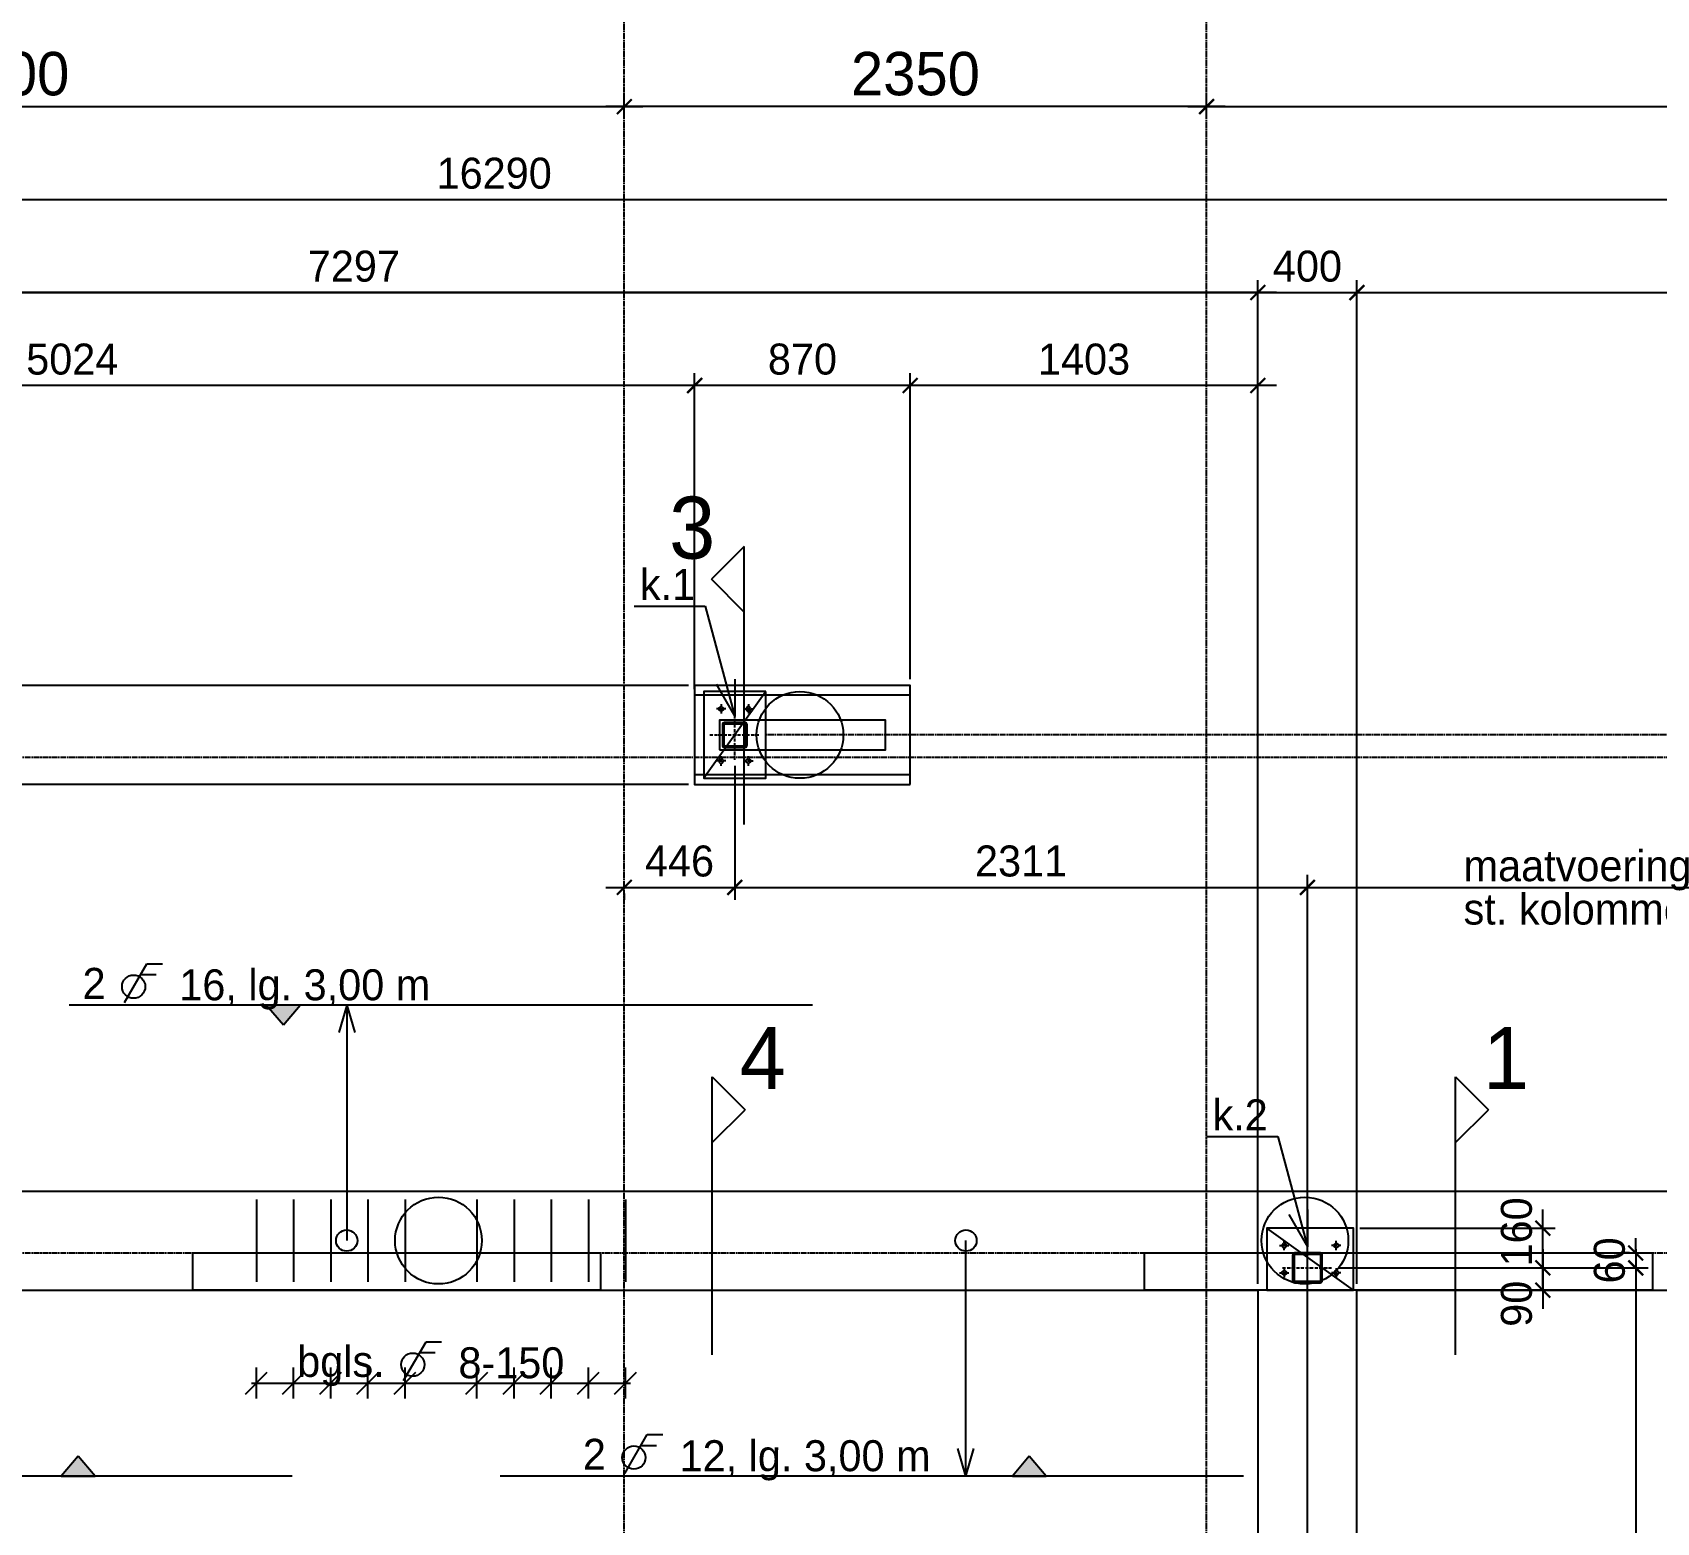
# Model space of a CAD drawing. Header units: millimetres. Extents: x -109306 to 269542, y -22401 to 197206.
# Drawn here: x -49774 to -43220, y 40619 to 46630 of the extents above; entities that cross this region are included whole.
import ezdxf
from ezdxf.enums import TextEntityAlignment as Align

# ---------------------------------------------------------------- set-up
doc = ezdxf.new("R2010")
doc.units = ezdxf.units.MM
for name, pattern in [('CENTER', [36, 24, -3, 6, -3]), ('DASH', [15, 12, -3]), ('DASHDOT', [18.5, 12, -3, 0.5, -3])]:
    doc.linetypes.add(name, pattern=pattern)
for name, color, linetype in [('10', 9, 'DASH'), ('13', 7, 'Continuous'), ('50', 4, 'Continuous'), ('BETON - 13', 7, 'Continuous'), ('BETON - 25', 2, 'Continuous'), ('DIMENSION', 1, 'Continuous'), ('dun', 252, 'Continuous'), ('STAAL-25', 2, 'Continuous'), ('STAAL-hartlijnen', 8, 'DASHDOT'), ('STAAL-kolommen', 2, 'Continuous'), ('STRAMIEN', 11, 'CENTER'), ('T25', 2, 'Continuous'), ('T50', 4, 'Continuous'), ('WAPENING - 25', 2, 'Continuous'), ('WAPENING - 50', 4, 'Continuous'), ('WAPENING - tekst', 2, 'Continuous'), ('WAPENING-aanwijs', 1, 'Continuous'), ('WAPENING-tekst', 2, 'Continuous')]:
    doc.layers.add(name, color=color, linetype=linetype)
doc.layers.add('HULPLIJNEN', color=220, linetype='Continuous', plot=False)
doc.styles.get("Standard").update_dxf_attribs({"font": ''})
doc.styles.get('Standard').set_extended_font_data('Century Gothic')
doc.dimstyles.new('1-50', dxfattribs={"dimscale": 50, "dimtxt": 2.5, "dimasz": 1.2, "dimexe": 1, "dimexo": 0, "dimgap": 0.8, "dimtad": 1, "dimdec": 0, "dimzin": 12, "dimdsep": 46, "dimtxsty": 'Standard', "dimblk1": 'ARCHTICK', "dimblk2": 'ARCHTICK', "dimsah": 1, "dimcen": 0.09, "dimdle": 1.5, "dimclrd": 256, "dimclre": 254, "dimclrt": 2, "dimadec": 0, "dimazin": 0, "dimtfac": 1, "dimtdec": 0, "dimtix": 1, "dimtofl": 0, "dimtmove": 2, "dimatfit": 3, "dimldrblk": 'ARCHTICK', "dimfxl": 1, "dimtolj": 1, "dimtzin": 0, "dimarcsym": 0})
doc.dimstyles.new('1-50 stramien', dxfattribs={"dimscale": 50, "dimtxt": 3.5, "dimasz": 1.2, "dimexe": 1, "dimexo": 0, "dimgap": 0.8, "dimtad": 1, "dimdec": 0, "dimzin": 12, "dimdsep": 46, "dimtxsty": 'Standard', "dimblk1": 'ARCHTICK', "dimblk2": 'ARCHTICK', "dimsah": 1, "dimcen": 0.09, "dimdle": 1.5, "dimclrd": 256, "dimclre": 254, "dimclrt": 3, "dimadec": 0, "dimazin": 0, "dimtfac": 1, "dimtdec": 0, "dimtix": 1, "dimtofl": 0, "dimtmove": 2, "dimatfit": 3, "dimldrblk": 'ARCHTICK', "dimfxl": 1, "dimtolj": 1, "dimtzin": 0, "dimarcsym": 0})

# ---------------------------------------------------------------- blocks, each defined once
blk = doc.blocks.new('_ARCHTICK')
at = {"color": 0, "linetype": 'ByBlock', "const_width": 0.15}
blk.add_lwpolyline([(-0.5, -0.5), (0.5, 0.5)], dxfattribs=at)
blk = doc.blocks.new('*D30')
at = {"layer": 'Defpoints', "color": 0, "transparency": 16777216}
for p in [(8420, 13995), (3420, 13945), (8420, 13945)]:
    blk.add_point(p, dxfattribs=at)
at = {"layer": 'DIMENSION', "color": 254, "lineweight": -2, "transparency": 16777216}
for p, q in [((3420, 13945), (3420, 14045)), ((8420, 13945), (8420, 14045))]:
    blk.add_line(p, q, dxfattribs=at)
at = {"layer": 'DIMENSION', "lineweight": -2, "transparency": 16777216}
blk.add_line((3345, 13995), (8495, 13995), dxfattribs=at)
at = {"layer": 'DIMENSION', "lineweight": -2, "transparency": 16777216, "xscale": 59.99999999999995, "yscale": 59.99999999999995, "zscale": 59.99999999999995, "rotation": 180}
blk.add_blockref('_ARCHTICK', (3420, 13995), dxfattribs=at)
at = {"layer": 'DIMENSION', "lineweight": -2, "transparency": 16777216, "xscale": 59.99999999999995, "yscale": 59.99999999999995, "zscale": 59.99999999999995}
blk.add_blockref('_ARCHTICK', (8420, 13995), dxfattribs=at)
at = {"layer": 'DIMENSION', "color": 3, "transparency": 16777216, "insert": (5920, 14126.9), "char_height": 175, "attachment_point": 5}
blk.add_mtext('\\A1;5000', dxfattribs=at)
blk = doc.blocks.new('*D31')
at = {"layer": 'Defpoints', "color": 0, "transparency": 16777216}
for p in [(8420, 13995), (8420, 13945), (10770, 13945)]:
    blk.add_point(p, dxfattribs=at)
at = {"layer": 'DIMENSION', "color": 254, "lineweight": -2, "transparency": 16777216}
for p, q in [((8420, 13945), (8420, 14045)), ((10770, 13945), (10770, 14045))]:
    blk.add_line(p, q, dxfattribs=at)
at = {"layer": 'DIMENSION', "lineweight": -2, "transparency": 16777216}
blk.add_line((10845, 13995), (8345, 13995), dxfattribs=at)
at = {"layer": 'DIMENSION', "lineweight": -2, "transparency": 16777216, "xscale": 59.99999999999995, "yscale": 59.99999999999995, "zscale": 59.99999999999995, "rotation": 180}
blk.add_blockref('_ARCHTICK', (8420, 13995), dxfattribs=at)
at = {"layer": 'DIMENSION', "lineweight": -2, "transparency": 16777216, "xscale": 59.99999999999995, "yscale": 59.99999999999995, "zscale": 59.99999999999995}
blk.add_blockref('_ARCHTICK', (10770, 13995), dxfattribs=at)
at = {"layer": 'DIMENSION', "color": 3, "transparency": 16777216, "insert": (9595, 14126.9), "char_height": 175, "attachment_point": 5}
blk.add_mtext('\\A1;2350', dxfattribs=at)
blk = doc.blocks.new('*D28')
at = {"layer": 'Defpoints', "color": 0, "transparency": 16777216}
for p in [(15790, 13995), (10770, 13945), (15790, 13945)]:
    blk.add_point(p, dxfattribs=at)
at = {"layer": 'DIMENSION', "color": 254, "lineweight": -2, "transparency": 16777216}
for p, q in [((10770, 13945), (10770, 14045)), ((15790, 13945), (15790, 14045))]:
    blk.add_line(p, q, dxfattribs=at)
at = {"layer": 'DIMENSION', "lineweight": -2, "transparency": 16777216}
blk.add_line((10695, 13995), (15865, 13995), dxfattribs=at)
at = {"layer": 'DIMENSION', "lineweight": -2, "transparency": 16777216, "xscale": 59.99999999999995, "yscale": 59.99999999999995, "zscale": 59.99999999999995, "rotation": 180}
blk.add_blockref('_ARCHTICK', (10770, 13995), dxfattribs=at)
at = {"layer": 'DIMENSION', "lineweight": -2, "transparency": 16777216, "xscale": 59.99999999999995, "yscale": 59.99999999999995, "zscale": 59.99999999999995}
blk.add_blockref('_ARCHTICK', (15790, 13995), dxfattribs=at)
at = {"layer": 'DIMENSION', "color": 3, "transparency": 16777216, "insert": (13280, 14126.9), "char_height": 175, "attachment_point": 5}
blk.add_mtext('\\A1;5020', dxfattribs=at)
blk = doc.blocks.new('*D67')
at = {"layer": 'Defpoints', "color": 0, "transparency": 16777216}
for p in [(-58055.9, 43996.3), (-47101.9, 43996.3), (-56055.9, 32091.3)]:
    blk.add_point(p, dxfattribs=at)
at = {"layer": 'DIMENSION', "lineweight": -2, "transparency": 16777216}
blk.add_line((-58055.9, 32016.3), (-58055.9, 44071.3), dxfattribs=at)
at = {"layer": 'DIMENSION', "color": 254, "lineweight": -2, "transparency": 16777216}
for p, q in [((-47126.9, 43996.3), (-58105.9, 43996.3)), ((-56080.9, 32091.3), (-58105.9, 32091.3))]:
    blk.add_line(p, q, dxfattribs=at)
at = {"layer": 'DIMENSION', "lineweight": -2, "transparency": 16777216, "xscale": 59.99999999999995, "yscale": 59.99999999999995, "zscale": 59.99999999999995}
for p, rotation in [((-58055.9, 43996.3), 90), ((-58055.9, 32091.3), 270)]:
    blk.add_blockref('_ARCHTICK', p, dxfattribs=dict(at, rotation=rotation))
at = {"layer": 'DIMENSION', "color": 2, "transparency": 16777216, "insert": (-58161.6, 38043.8), "char_height": 125, "attachment_point": 5, "rotation": 90}
blk.add_mtext('\\A1;11905', dxfattribs=at)
blk = doc.blocks.new('*D71')
at = {"layer": 'Defpoints', "color": 0, "transparency": 16777216}
for p in [(-57680.9, 43996.3), (-47101.9, 43996.3), (-56055.9, 41956.3)]:
    blk.add_point(p, dxfattribs=at)
at = {"layer": 'DIMENSION', "lineweight": -2, "transparency": 16777216}
blk.add_line((-57680.9, 41881.3), (-57680.9, 44071.3), dxfattribs=at)
at = {"layer": 'DIMENSION', "color": 254, "lineweight": -2, "transparency": 16777216}
for p, q in [((-47126.9, 43996.3), (-57730.9, 43996.3)), ((-56080.9, 41956.3), (-57730.9, 41956.3))]:
    blk.add_line(p, q, dxfattribs=at)
at = {"layer": 'DIMENSION', "lineweight": -2, "transparency": 16777216, "xscale": 59.99999999999995, "yscale": 59.99999999999995, "zscale": 59.99999999999995}
for p, rotation in [((-57680.9, 43996.3), 90), ((-57680.9, 41956.3), 270)]:
    blk.add_blockref('_ARCHTICK', p, dxfattribs=dict(at, rotation=rotation))
at = {"layer": 'DIMENSION', "color": 2, "transparency": 16777216, "insert": (-57786.6, 42976.3), "char_height": 125, "attachment_point": 5, "rotation": 90}
blk.add_mtext('\\A1;2040', dxfattribs=at)
blk = doc.blocks.new('*D79')
at = {"layer": 'Defpoints', "color": 0, "transparency": 16777216}
for p in [(-57305.9, 43596.3), (-47101.9, 43596.3), (-56055.9, 41956.3)]:
    blk.add_point(p, dxfattribs=at)
at = {"layer": 'DIMENSION', "lineweight": -2, "transparency": 16777216}
blk.add_line((-57305.9, 41881.3), (-57305.9, 43671.3), dxfattribs=at)
at = {"layer": 'DIMENSION', "color": 254, "lineweight": -2, "transparency": 16777216}
for p, q in [((-47126.9, 43596.3), (-57355.9, 43596.3)), ((-56080.9, 41956.3), (-57355.9, 41956.3))]:
    blk.add_line(p, q, dxfattribs=at)
at = {"layer": 'DIMENSION', "lineweight": -2, "transparency": 16777216, "xscale": 59.99999999999995, "yscale": 59.99999999999995, "zscale": 59.99999999999995}
for p, rotation in [((-57305.9, 43596.3), 90), ((-57305.9, 41956.3), 270)]:
    blk.add_blockref('_ARCHTICK', p, dxfattribs=dict(at, rotation=rotation))
at = {"layer": 'DIMENSION', "color": 2, "transparency": 16777216, "insert": (-57411.6, 42776.3), "char_height": 125, "attachment_point": 5, "rotation": 90}
blk.add_mtext('\\A1;1640', dxfattribs=at)
blk = doc.blocks.new('*D80')
at = {"layer": 'Defpoints', "color": 0, "transparency": 16777216}
for p in [(-57305.9, 43996.3), (-47101.9, 43996.3), (-47101.9, 43596.3)]:
    blk.add_point(p, dxfattribs=at)
at = {"layer": 'DIMENSION', "lineweight": -2, "transparency": 16777216}
blk.add_line((-57305.9, 43521.3), (-57305.9, 44071.3), dxfattribs=at)
at = {"layer": 'DIMENSION', "color": 254, "lineweight": -2, "transparency": 16777216}
for p, q in [((-47126.9, 43996.3), (-57355.9, 43996.3)), ((-47126.9, 43596.3), (-57355.9, 43596.3))]:
    blk.add_line(p, q, dxfattribs=at)
at = {"layer": 'DIMENSION', "lineweight": -2, "transparency": 16777216, "xscale": 59.99999999999995, "yscale": 59.99999999999995, "zscale": 59.99999999999995}
for p, rotation in [((-57305.9, 43996.3), 90), ((-57305.9, 43596.3), 270)]:
    blk.add_blockref('_ARCHTICK', p, dxfattribs=dict(at, rotation=rotation))
at = {"layer": 'DIMENSION', "color": 2, "transparency": 16777216, "insert": (-57411.6, 43796.3), "char_height": 125, "attachment_point": 5, "rotation": 90}
blk.add_mtext('\\A1;400', dxfattribs=at)
blk = doc.blocks.new('*D81')
at = {"layer": 'Defpoints', "color": 0, "transparency": 16777216}
for p in [(-39765.9, 45956.3), (-39765.9, 43956.3), (-56055.9, 41956.3)]:
    blk.add_point(p, dxfattribs=at)
at = {"layer": 'DIMENSION', "lineweight": -2, "transparency": 16777216}
blk.add_line((-56130.9, 45956.3), (-39690.9, 45956.3), dxfattribs=at)
at = {"layer": 'DIMENSION', "color": 254, "lineweight": -2, "transparency": 16777216}
for p, q in [((-56055.9, 41981.3), (-56055.9, 46006.3)), ((-39765.9, 43981.3), (-39765.9, 46006.3))]:
    blk.add_line(p, q, dxfattribs=at)
at = {"layer": 'DIMENSION', "lineweight": -2, "transparency": 16777216, "xscale": 59.99999999999995, "yscale": 59.99999999999995, "zscale": 59.99999999999995, "rotation": 180}
blk.add_blockref('_ARCHTICK', (-56055.9, 45956.3), dxfattribs=at)
at = {"layer": 'DIMENSION', "lineweight": -2, "transparency": 16777216, "xscale": 59.99999999999995, "yscale": 59.99999999999995, "zscale": 59.99999999999995}
blk.add_blockref('_ARCHTICK', (-39765.9, 45956.3), dxfattribs=at)
at = {"layer": 'DIMENSION', "color": 2, "transparency": 16777216, "insert": (-47910.9, 46061.9), "char_height": 125, "attachment_point": 5}
blk.add_mtext('\\A1;16290', dxfattribs=at)
blk = doc.blocks.new('*D87')
at = {"layer": 'Defpoints', "color": 0, "transparency": 16777216}
for p in [(-44828.9, 45581.3), (-44828.9, 41556.3), (-52125.9, 40756.3)]:
    blk.add_point(p, dxfattribs=at)
at = {"layer": 'DIMENSION', "color": 254, "lineweight": -2, "transparency": 16777216}
for p, q in [((-52125.9, 40781.3), (-52125.9, 45631.3)), ((-44828.9, 41581.3), (-44828.9, 45631.3))]:
    blk.add_line(p, q, dxfattribs=at)
at = {"layer": 'DIMENSION', "lineweight": -2, "transparency": 16777216}
blk.add_line((-52200.9, 45581.3), (-44753.9, 45581.3), dxfattribs=at)
at = {"layer": 'DIMENSION', "lineweight": -2, "transparency": 16777216, "xscale": 59.99999999999995, "yscale": 59.99999999999995, "zscale": 59.99999999999995, "rotation": 180}
blk.add_blockref('_ARCHTICK', (-52125.9, 45581.3), dxfattribs=at)
at = {"layer": 'DIMENSION', "lineweight": -2, "transparency": 16777216, "xscale": 59.99999999999995, "yscale": 59.99999999999995, "zscale": 59.99999999999995}
blk.add_blockref('_ARCHTICK', (-44828.9, 45581.3), dxfattribs=at)
at = {"layer": 'DIMENSION', "color": 2, "transparency": 16777216, "insert": (-48477.4, 45686.9), "char_height": 125, "attachment_point": 5}
blk.add_mtext('\\A1;7297', dxfattribs=at)
blk = doc.blocks.new('*D89')
at = {"layer": 'Defpoints', "color": 0, "transparency": 16777216}
for p in [(-46231.9, 45206.3), (-46231.9, 43996.3), (-44828.9, 41556.3)]:
    blk.add_point(p, dxfattribs=at)
at = {"layer": 'DIMENSION', "color": 254, "lineweight": -2, "transparency": 16777216}
for p, q in [((-46231.9, 44021.3), (-46231.9, 45256.3)), ((-44828.9, 41581.3), (-44828.9, 45256.3))]:
    blk.add_line(p, q, dxfattribs=at)
at = {"layer": 'DIMENSION', "lineweight": -2, "transparency": 16777216}
blk.add_line((-44753.9, 45206.3), (-46306.9, 45206.3), dxfattribs=at)
at = {"layer": 'DIMENSION', "lineweight": -2, "transparency": 16777216, "xscale": 59.99999999999995, "yscale": 59.99999999999995, "zscale": 59.99999999999995, "rotation": 180}
blk.add_blockref('_ARCHTICK', (-46231.9, 45206.3), dxfattribs=at)
at = {"layer": 'DIMENSION', "lineweight": -2, "transparency": 16777216, "xscale": 59.99999999999995, "yscale": 59.99999999999995, "zscale": 59.99999999999995}
blk.add_blockref('_ARCHTICK', (-44828.9, 45206.3), dxfattribs=at)
at = {"layer": 'DIMENSION', "color": 2, "transparency": 16777216, "insert": (-45530.4, 45311.9), "char_height": 125, "attachment_point": 5}
blk.add_mtext('\\A1;1403', dxfattribs=at)
blk = doc.blocks.new('*D90')
at = {"layer": 'Defpoints', "color": 0, "transparency": 16777216}
for p in [(-47101.9, 45206.3), (-46231.9, 43996.3), (-47101.9, 43956.3)]:
    blk.add_point(p, dxfattribs=at)
at = {"layer": 'DIMENSION', "color": 254, "lineweight": -2, "transparency": 16777216}
for p, q in [((-47101.9, 43981.3), (-47101.9, 45256.3)), ((-46231.9, 44021.3), (-46231.9, 45256.3))]:
    blk.add_line(p, q, dxfattribs=at)
at = {"layer": 'DIMENSION', "lineweight": -2, "transparency": 16777216}
blk.add_line((-46156.9, 45206.3), (-47176.9, 45206.3), dxfattribs=at)
at = {"layer": 'DIMENSION', "lineweight": -2, "transparency": 16777216, "xscale": 59.99999999999995, "yscale": 59.99999999999995, "zscale": 59.99999999999995, "rotation": 180}
blk.add_blockref('_ARCHTICK', (-47101.9, 45206.3), dxfattribs=at)
at = {"layer": 'DIMENSION', "lineweight": -2, "transparency": 16777216, "xscale": 59.99999999999995, "yscale": 59.99999999999995, "zscale": 59.99999999999995}
blk.add_blockref('_ARCHTICK', (-46231.9, 45206.3), dxfattribs=at)
at = {"layer": 'DIMENSION', "color": 2, "transparency": 16777216, "insert": (-46666.9, 45311.9), "char_height": 125, "attachment_point": 5}
blk.add_mtext('\\A1;870', dxfattribs=at)
blk = doc.blocks.new('*D91')
at = {"layer": 'Defpoints', "color": 0, "transparency": 16777216}
for p in [(-52125.9, 45206.3), (-47101.9, 43956.3), (-52125.9, 40756.3)]:
    blk.add_point(p, dxfattribs=at)
at = {"layer": 'DIMENSION', "color": 254, "lineweight": -2, "transparency": 16777216}
for p, q in [((-52125.9, 40781.3), (-52125.9, 45256.3)), ((-47101.9, 43981.3), (-47101.9, 45256.3))]:
    blk.add_line(p, q, dxfattribs=at)
at = {"layer": 'DIMENSION', "lineweight": -2, "transparency": 16777216}
blk.add_line((-47026.9, 45206.3), (-52200.9, 45206.3), dxfattribs=at)
at = {"layer": 'DIMENSION', "lineweight": -2, "transparency": 16777216, "xscale": 59.99999999999995, "yscale": 59.99999999999995, "zscale": 59.99999999999995, "rotation": 180}
blk.add_blockref('_ARCHTICK', (-52125.9, 45206.3), dxfattribs=at)
at = {"layer": 'DIMENSION', "lineweight": -2, "transparency": 16777216, "xscale": 59.99999999999995, "yscale": 59.99999999999995, "zscale": 59.99999999999995}
blk.add_blockref('_ARCHTICK', (-47101.9, 45206.3), dxfattribs=at)
at = {"layer": 'DIMENSION', "color": 2, "transparency": 16777216, "insert": (-49613.9, 45311.9), "char_height": 125, "attachment_point": 5}
blk.add_mtext('\\A1;5024', dxfattribs=at)
blk = doc.blocks.new('*D106')
at = {"layer": 'Defpoints', "color": 0, "transparency": 16777216}
for p in [(-39765.9, 41956.3), (-49271.1, 32091.3), (-32153.9, 32091.3)]:
    blk.add_point(p, dxfattribs=at)
at = {"layer": 'DIMENSION', "lineweight": -2, "transparency": 16777216}
blk.add_line((-32153.9, 42031.3), (-32153.9, 32016.3), dxfattribs=at)
at = {"layer": 'DIMENSION', "color": 254, "lineweight": -2, "transparency": 16777216}
for p, q in [((-39740.9, 41956.3), (-32103.9, 41956.3)), ((-49246.1, 32091.3), (-32103.9, 32091.3))]:
    blk.add_line(p, q, dxfattribs=at)
at = {"layer": 'DIMENSION', "lineweight": -2, "transparency": 16777216, "xscale": 59.99999999999995, "yscale": 59.99999999999995, "zscale": 59.99999999999995}
for p, rotation in [((-32153.9, 41956.3), 90), ((-32153.9, 32091.3), 270)]:
    blk.add_blockref('_ARCHTICK', p, dxfattribs=dict(at, rotation=rotation))
at = {"layer": 'DIMENSION', "color": 2, "transparency": 16777216, "insert": (-32259.6, 37023.8), "char_height": 125, "attachment_point": 5, "rotation": 90}
blk.add_mtext('\\A1;9865', dxfattribs=at)
blk = doc.blocks.new('*D117')
at = {"layer": 'Defpoints', "color": 0, "transparency": 16777216}
for p in [(-55655.9, 45581.3), (-44828.9, 41556.3), (-55655.9, 32491.3)]:
    blk.add_point(p, dxfattribs=at)
at = {"layer": 'DIMENSION', "color": 254, "lineweight": -2, "transparency": 16777216}
for p, q in [((-55655.9, 32516.3), (-55655.9, 45631.3)), ((-44828.9, 41581.3), (-44828.9, 45631.3))]:
    blk.add_line(p, q, dxfattribs=at)
at = {"layer": 'DIMENSION', "lineweight": -2, "transparency": 16777216}
blk.add_line((-44753.9, 45581.3), (-55730.9, 45581.3), dxfattribs=at)
at = {"layer": 'DIMENSION', "lineweight": -2, "transparency": 16777216, "xscale": 59.99999999999995, "yscale": 59.99999999999995, "zscale": 59.99999999999995, "rotation": 180}
blk.add_blockref('_ARCHTICK', (-55655.9, 45581.3), dxfattribs=at)
at = {"layer": 'DIMENSION', "lineweight": -2, "transparency": 16777216, "xscale": 59.99999999999995, "yscale": 59.99999999999995, "zscale": 59.99999999999995}
blk.add_blockref('_ARCHTICK', (-44828.9, 45581.3), dxfattribs=at)
at = {"layer": 'DIMENSION', "color": 2, "transparency": 16777216, "insert": (-50242.4, 45686.9), "char_height": 125, "attachment_point": 5}
blk.add_mtext('\\A1;10827', dxfattribs=at)
blk = doc.blocks.new('*D118')
at = {"layer": 'Defpoints', "color": 0, "transparency": 16777216}
for p in [(-40165.9, 45581.3), (-40165.9, 41956.3), (-44428.9, 41556.3)]:
    blk.add_point(p, dxfattribs=at)
at = {"layer": 'DIMENSION', "color": 254, "lineweight": -2, "transparency": 16777216}
for p, q in [((-44428.9, 41581.3), (-44428.9, 45631.3)), ((-40165.9, 41981.3), (-40165.9, 45631.3))]:
    blk.add_line(p, q, dxfattribs=at)
at = {"layer": 'DIMENSION', "lineweight": -2, "transparency": 16777216}
blk.add_line((-44503.9, 45581.3), (-40090.9, 45581.3), dxfattribs=at)
at = {"layer": 'DIMENSION', "lineweight": -2, "transparency": 16777216, "xscale": 59.99999999999995, "yscale": 59.99999999999995, "zscale": 59.99999999999995, "rotation": 180}
blk.add_blockref('_ARCHTICK', (-44428.9, 45581.3), dxfattribs=at)
at = {"layer": 'DIMENSION', "lineweight": -2, "transparency": 16777216, "xscale": 59.99999999999995, "yscale": 59.99999999999995, "zscale": 59.99999999999995}
blk.add_blockref('_ARCHTICK', (-40165.9, 45581.3), dxfattribs=at)
at = {"layer": 'DIMENSION', "color": 2, "transparency": 16777216, "insert": (-42297.4, 45686.9), "char_height": 125, "attachment_point": 5}
blk.add_mtext('\\A1;4263', dxfattribs=at)
blk = doc.blocks.new('A$C66246ED9')
at = {"layer": '10'}
for p, q in [((-5, -24), (-5, 14)), ((14, -5), (-24, -5))]:
    blk.add_line(p, q, dxfattribs=at)
blk.add_circle((-5, -5), 9, dxfattribs=at)
blk = doc.blocks.new('A$C64C2175A')
at = {"layer": 'BETON - 13'}
blk.add_line((-100, -175), (150, 175), dxfattribs=at)
blk.add_lwpolyline([(-100, -175), (150, -175), (150, 175), (-100, 175)], close=True, dxfattribs=at)
at = {"layer": 'DIMENSION'}
for p, rotation in [((-35, 110), 90), ((85, -110), 270)]:
    blk.add_blockref('A$C66246ED9', p, dxfattribs=dict(at, rotation=rotation))
at = {"layer": 'DIMENSION', "xscale": -1}
for p, rotation in [((85, 110), 270), ((-35, -110), 90)]:
    blk.add_blockref('A$C66246ED9', p, dxfattribs=dict(at, rotation=rotation))
blk = doc.blocks.new('*D126')
at = {"layer": 'Defpoints', "color": 0, "transparency": 16777216}
for p in [(-46940.2, 43696.3), (-47385.9, 43181.3), (-46940.2, 43181.3)]:
    blk.add_point(p, dxfattribs=at)
at = {"layer": 'DIMENSION', "color": 254, "lineweight": -2, "transparency": 16777216}
for p, q in [((-46940.2, 43671.3), (-46940.2, 43131.3)), ((-47385.9, 43156.3), (-47385.9, 43131.3))]:
    blk.add_line(p, q, dxfattribs=at)
at = {"layer": 'DIMENSION', "lineweight": -2, "transparency": 16777216}
blk.add_line((-47460.9, 43181.3), (-46865.2, 43181.3), dxfattribs=at)
at = {"layer": 'DIMENSION', "lineweight": -2, "transparency": 16777216, "xscale": 59.99999999999995, "yscale": 59.99999999999995, "zscale": 59.99999999999995, "rotation": 180}
blk.add_blockref('_ARCHTICK', (-47385.9, 43181.3), dxfattribs=at)
at = {"layer": 'DIMENSION', "lineweight": -2, "transparency": 16777216, "xscale": 59.99999999999995, "yscale": 59.99999999999995, "zscale": 59.99999999999995}
blk.add_blockref('_ARCHTICK', (-46940.2, 43181.3), dxfattribs=at)
at = {"layer": 'DIMENSION', "color": 2, "transparency": 16777216, "insert": (-47163.1, 43286.9), "char_height": 125, "attachment_point": 5}
blk.add_mtext('\\A1;446', dxfattribs=at)
blk = doc.blocks.new('*D127')
at = {"layer": 'Defpoints', "color": 0, "transparency": 16777216}
for p in [(-40075.9, 43181.3), (-40075.9, 41706.3), (-44628.9, 36781.3)]:
    blk.add_point(p, dxfattribs=at)
at = {"layer": 'DIMENSION', "color": 254, "lineweight": -2, "transparency": 16777216}
for p, q in [((-44628.9, 36806.3), (-44628.9, 43231.3)), ((-40075.9, 41731.3), (-40075.9, 43231.3))]:
    blk.add_line(p, q, dxfattribs=at)
at = {"layer": 'DIMENSION', "lineweight": -2, "transparency": 16777216}
blk.add_line((-44703.9, 43181.3), (-40000.9, 43181.3), dxfattribs=at)
at = {"layer": 'DIMENSION', "lineweight": -2, "transparency": 16777216, "xscale": 59.99999999999995, "yscale": 59.99999999999995, "zscale": 59.99999999999995, "rotation": 180}
blk.add_blockref('_ARCHTICK', (-44628.9, 43181.3), dxfattribs=at)
at = {"layer": 'DIMENSION', "lineweight": -2, "transparency": 16777216, "xscale": 59.99999999999995, "yscale": 59.99999999999995, "zscale": 59.99999999999995}
blk.add_blockref('_ARCHTICK', (-40075.9, 43181.3), dxfattribs=at)
at = {"layer": 'DIMENSION', "color": 2, "transparency": 16777216, "insert": (-42352.4, 43286.9), "char_height": 125, "attachment_point": 5}
blk.add_mtext('\\A1;4553', dxfattribs=at)
blk = doc.blocks.new('A$C6A527C9D')
at = {"layer": 'T25'}
for s, p in [('maatvoering', (25, 25)), ('st. kolommen', (25, -150))]:
    blk.add_text(s, height=125, dxfattribs=at).set_placement(p)
blk = doc.blocks.new('A$C489016AE')
at = {"layer": 'DIMENSION', "color": 7}
blk.add_blockref('A$C6A527C9D', (-1706.5, 0), dxfattribs=at)
blk = doc.blocks.new('A$C35A04FC3')
at = {"layer": 'WAPENING - 25'}
blk.add_hatch(color=256, dxfattribs=at).paths.add_polyline_path([(-68.2, 0), (68.2, 0), (0, -80.2)])
for p, q in [((0, -80.2), (-68.2, 0)), ((-68.2, 0), (68.2, 0)), ((68.2, 0), (0, -80.2))]:
    blk.add_line(p, q, dxfattribs=at)
blk = doc.blocks.new('waptekst')
for p, q in [((-0.59, -1.02), (0.86, 1.48)), ((0.86, 1.48), (1.86, 1.48)), ((0.45, 0.78), (1.45, 0.78))]:
    blk.add_line(p, q)
blk.add_circle((0, 0), 0.75)
blk.add_attdef('AANTAL', text='', height=2).set_placement((-1.81, -0.79), align=Align.RIGHT)
blk.add_attdef('DIAM', (2.95, -0.88), '', height=2)
blk = doc.blocks.new('A$C544201C6')
at = {"layer": 'WAPENING - 25'}
for points in [[(-745, 166), (-745, -166)], [(-595, 166), (-595, -166)], [(-445, 166), (-445, -166)], [(-295, 166), (-295, -166)], [(-145, 166), (-145, -166)], [(145, 166), (145, -166)], [(295, 166), (295, -166)], [(445, 166), (445, -166)], [(595, 166), (595, -166)], [(745, 166), (745, -166)]]:
    blk.add_lwpolyline(points, dxfattribs=at)
at = {"layer": 'WAPENING-aanwijs'}
for p, q in [((-745, -637.5), (-745, -512.5)), ((-595, -637.5), (-595, -512.5)), ((-445, -637.5), (-445, -512.5)), ((-295, -637.5), (-295, -512.5)), ((-145, -637.5), (-145, -512.5)), ((145, -637.5), (145, -512.5)), ((295, -637.5), (295, -512.5)), ((445, -637.5), (445, -512.5)), ((595, -637.5), (595, -512.5)), ((745, -637.5), (745, -512.5)), ((-789.2, -619.2), (-700.8, -530.8)), ((-765, -575), (765, -575)), ((-639.2, -619.2), (-550.8, -530.8)), ((-489.2, -619.2), (-400.8, -530.8)), ((-339.2, -619.2), (-250.8, -530.8)), ((-189.2, -619.2), (-100.8, -530.8)), ((100.8, -619.2), (189.2, -530.8)), ((250.8, -619.2), (339.2, -530.8)), ((400.8, -619.2), (489.2, -530.8)), ((550.8, -619.2), (639.2, -530.8)), ((700.8, -619.2), (789.2, -530.8))]:
    blk.add_line(p, q, dxfattribs=at)
at = {"layer": 'WAPENING-tekst', "xscale": 62.50000000000006, "yscale": 62.50000000000006, "zscale": 62.50000000000006, "rotation": 359.9995356824651}
blk.add_blockref('waptekst', (-113.9, -500.5), dxfattribs=at).add_auto_attribs({'AANTAL': 'bgls.', 'DIAM': '8-150'})
blk = doc.blocks.new('A$C38E20CDE')
at = {"layer": '50'}
for p, q in [((-560.7, 0), (560.7, 0)), ((295.5, 0), (428.1, -132.6)), ((560.7, 0), (428.1, -132.6))]:
    blk.add_line(p, q, dxfattribs=at)
blk = doc.blocks.new('*U33')
at = {"layer": 'dun'}
blk.add_circle((0, 0), 0.5, dxfattribs=at)
blk = doc.blocks.new('A$C29FD5534')
at = {"color": 3, "xscale": 350, "yscale": 350, "zscale": 350}
for p in [(9139, 11455), (7680, 9415), (11177, 9415)]:
    blk.add_blockref('*U33', p, dxfattribs=at)
blk = doc.blocks.new('*D318')
at = {"layer": 'Defpoints', "color": 0, "transparency": 16777216}
for p in [(-44428.9, 45581.3), (-44828.9, 41556.3), (-44428.9, 41556.3)]:
    blk.add_point(p, dxfattribs=at)
at = {"layer": 'DIMENSION', "color": 254, "lineweight": -2, "transparency": 16777216}
for p, q in [((-44828.9, 41581.3), (-44828.9, 45631.3)), ((-44428.9, 41581.3), (-44428.9, 45631.3))]:
    blk.add_line(p, q, dxfattribs=at)
at = {"layer": 'DIMENSION', "lineweight": -2, "transparency": 16777216}
blk.add_line((-44903.9, 45581.3), (-44353.9, 45581.3), dxfattribs=at)
at = {"layer": 'DIMENSION', "lineweight": -2, "transparency": 16777216, "xscale": 59.99999999999995, "yscale": 59.99999999999995, "zscale": 59.99999999999995, "rotation": 180}
blk.add_blockref('_ARCHTICK', (-44828.9, 45581.3), dxfattribs=at)
at = {"layer": 'DIMENSION', "lineweight": -2, "transparency": 16777216, "xscale": 59.99999999999995, "yscale": 59.99999999999995, "zscale": 59.99999999999995}
blk.add_blockref('_ARCHTICK', (-44428.9, 45581.3), dxfattribs=at)
at = {"layer": 'DIMENSION', "color": 2, "transparency": 16777216, "insert": (-44628.9, 45686.9), "char_height": 125, "attachment_point": 5}
blk.add_mtext('\\A1;400', dxfattribs=at)
blk = doc.blocks.new('*U48')
at = {"color": 0, "linetype": 'Continuous'}
for points in [[(50, 41, 0.414214), (41, 50), (-41, 50, 0.414214), (-50, 41), (-50, -41, 0.414214), (-41, -50), (41, -50, 0.414214), (50, -41)], [(44, 41, 0.414214), (41, 44), (-41, 44, 0.414214), (-44, 41), (-44, -41, 0.414214), (-41, -44), (41, -44, 0.414214), (44, -41)]]:
    blk.add_lwpolyline(points, format="xyb", close=True, dxfattribs=at)
blk = doc.blocks.new('A$C680E42B6')
at = {"layer": '13'}
for p in [(144.9, 38.8), (144.9, -38.8)]:
    blk.add_line(p, (0, 0), dxfattribs=at)
blk = doc.blocks.new('A$C465F4421')
at = {"layer": '13'}
for p, q in [((-405.9, 520), (-119.2, 520)), ((-119.2, 520), (0, 75))]:
    blk.add_line(p, q, dxfattribs=at)
at = {"layer": 'STAAL-hartlijnen'}
for points in [[(0, -100), (0, 100)], [(-100, 0), (100, 0)]]:
    blk.add_lwpolyline(points, dxfattribs=at)
at = {"layer": 'DIMENSION', "xscale": -1, "rotation": 284.9999999999968}
blk.add_blockref('A$C680E42B6', (0, 75), dxfattribs=at)
at = {"layer": 'STAAL-25'}
blk.add_blockref('*U48', (0, 0), dxfattribs=at)
at = {"layer": 'T25'}
blk.add_text('k.1', height=125, dxfattribs=at).set_placement((-383.1, 545))
blk = doc.blocks.new('*D437')
at = {"layer": 'Defpoints', "color": 0, "transparency": 16777216}
for p in [(-44528.9, 41646.3), (-44533.9, 36681.3), (-43303.9, 36681.3)]:
    blk.add_point(p, dxfattribs=at)
at = {"layer": 'DIMENSION', "lineweight": -2, "transparency": 16777216}
blk.add_line((-43303.9, 41721.3), (-43303.9, 36606.3), dxfattribs=at)
at = {"layer": 'DIMENSION', "color": 254, "lineweight": -2, "transparency": 16777216}
for p, q in [((-44503.9, 41646.3), (-43253.9, 41646.3)), ((-44508.9, 36681.3), (-43253.9, 36681.3))]:
    blk.add_line(p, q, dxfattribs=at)
at = {"layer": 'DIMENSION', "lineweight": -2, "transparency": 16777216, "xscale": 59.99999999999995, "yscale": 59.99999999999995, "zscale": 59.99999999999995}
for p, rotation in [((-43303.9, 41646.3), 90), ((-43303.9, 36681.3), 270)]:
    blk.add_blockref('_ARCHTICK', p, dxfattribs=dict(at, rotation=rotation))
at = {"layer": 'DIMENSION', "color": 2, "transparency": 16777216, "insert": (-43409.6, 39163.8), "char_height": 125, "attachment_point": 5, "rotation": 90}
blk.add_mtext('\\A1;4965', dxfattribs=at)
blk = doc.blocks.new('*U50')
at = {"color": 0, "linetype": 'Continuous'}
for points in [[(60, 51, 0.414214), (51, 60), (-51, 60, 0.414214), (-60, 51), (-60, -51, 0.414214), (-51, -60), (51, -60, 0.414214), (60, -51)], [(54, 51, 0.414214), (51, 54), (-51, 54, 0.414214), (-54, 51), (-54, -51, 0.414214), (-51, -54), (51, -54, 0.414214), (54, -51)]]:
    blk.add_lwpolyline(points, format="xyb", close=True, dxfattribs=at)
blk = doc.blocks.new('A$C3C391628')
at = {"layer": '13'}
for p, q in [((-405.9, 530), (-119.2, 530)), ((-119.2, 530), (0, 85))]:
    blk.add_line(p, q, dxfattribs=at)
at = {"layer": 'STAAL-hartlijnen'}
for points in [[(0, -100), (0, 100)], [(-100, 0), (100, 0)]]:
    blk.add_lwpolyline(points, dxfattribs=at)
at = {"layer": 'DIMENSION', "xscale": -1, "rotation": 284.9999999999968}
blk.add_blockref('A$C680E42B6', (0, 85), dxfattribs=at)
at = {"layer": 'STAAL-25'}
blk.add_blockref('*U50', (0, 0), dxfattribs=at)
at = {"layer": 'T25'}
blk.add_text('k.2', height=125, dxfattribs=at).set_placement((-383.1, 555))
blk = doc.blocks.new('*D439')
at = {"layer": 'Defpoints', "color": 0, "transparency": 16777216}
for p in [(-43303.9, 41706.3), (-43303.9, 41706.3), (-44528.9, 41646.3)]:
    blk.add_point(p, dxfattribs=at)
at = {"layer": 'DIMENSION', "lineweight": -2, "transparency": 16777216}
for p, q in [((-43303.9, 41706.3), (-43303.9, 41766.3)), ((-43303.9, 41646.3), (-43303.9, 41586.3))]:
    blk.add_line(p, q, dxfattribs=at)
at = {"layer": 'DIMENSION', "color": 254, "lineweight": -2, "transparency": 16777216}
for p, q in [((-43328.9, 41706.3), (-43353.9, 41706.3)), ((-44503.9, 41646.3), (-43253.9, 41646.3))]:
    blk.add_line(p, q, dxfattribs=at)
at = {"layer": 'DIMENSION', "lineweight": -2, "transparency": 16777216, "xscale": 59.99999999999995, "yscale": 59.99999999999995, "zscale": 59.99999999999995}
for p, rotation in [((-43303.9, 41706.3), 270), ((-43303.9, 41646.3), 90)]:
    blk.add_blockref('_ARCHTICK', p, dxfattribs=dict(at, rotation=rotation))
at = {"layer": 'DIMENSION', "color": 2, "transparency": 16777216, "insert": (-43409.6, 41676.3), "char_height": 125, "attachment_point": 5, "rotation": 90}
blk.add_mtext('\\A1;60', dxfattribs=at)
blk = doc.blocks.new('*D440')
at = {"layer": 'Defpoints', "color": 0, "transparency": 16777216}
for p in [(-46940.2, 43696.3), (-44628.9, 43181.3), (-44628.9, 36781.3)]:
    blk.add_point(p, dxfattribs=at)
at = {"layer": 'DIMENSION', "color": 254, "lineweight": -2, "transparency": 16777216}
for p, q in [((-46940.2, 43671.3), (-46940.2, 43131.3)), ((-44628.9, 36806.3), (-44628.9, 43231.3))]:
    blk.add_line(p, q, dxfattribs=at)
at = {"layer": 'DIMENSION', "lineweight": -2, "transparency": 16777216}
blk.add_line((-47015.2, 43181.3), (-44553.9, 43181.3), dxfattribs=at)
at = {"layer": 'DIMENSION', "lineweight": -2, "transparency": 16777216, "xscale": 59.99999999999995, "yscale": 59.99999999999995, "zscale": 59.99999999999995, "rotation": 180}
blk.add_blockref('_ARCHTICK', (-46940.2, 43181.3), dxfattribs=at)
at = {"layer": 'DIMENSION', "lineweight": -2, "transparency": 16777216, "xscale": 59.99999999999995, "yscale": 59.99999999999995, "zscale": 59.99999999999995}
blk.add_blockref('_ARCHTICK', (-44628.9, 43181.3), dxfattribs=at)
at = {"layer": 'DIMENSION', "color": 2, "transparency": 16777216, "insert": (-45784.5, 43286.9), "char_height": 125, "attachment_point": 5}
blk.add_mtext('\\A1;2311', dxfattribs=at)
blk = doc.blocks.new('*D443')
at = {"layer": 'Defpoints', "color": 0, "transparency": 16777216}
for p in [(-44528.9, 41646.3), (-44442.4, 41556.3), (-43678.9, 41556.3)]:
    blk.add_point(p, dxfattribs=at)
at = {"layer": 'DIMENSION', "lineweight": -2, "transparency": 16777216}
blk.add_line((-43678.9, 41721.3), (-43678.9, 41481.3), dxfattribs=at)
at = {"layer": 'DIMENSION', "color": 254, "lineweight": -2, "transparency": 16777216}
for p, q in [((-44503.9, 41646.3), (-43628.9, 41646.3)), ((-44417.4, 41556.3), (-43628.9, 41556.3))]:
    blk.add_line(p, q, dxfattribs=at)
at = {"layer": 'DIMENSION', "lineweight": -2, "transparency": 16777216, "xscale": 59.99999999999995, "yscale": 59.99999999999995, "zscale": 59.99999999999995}
for p, rotation in [((-43678.9, 41646.3), 90), ((-43678.9, 41556.3), 270)]:
    blk.add_blockref('_ARCHTICK', p, dxfattribs=dict(at, rotation=rotation))
at = {"layer": 'DIMENSION', "color": 2, "transparency": 16777216, "insert": (-43784.6, 41501.3), "char_height": 125, "attachment_point": 5, "rotation": 90}
blk.add_mtext('\\A1;90', dxfattribs=at)
blk = doc.blocks.new('*D444')
at = {"layer": 'Defpoints', "color": 0, "transparency": 16777216}
for p in [(-44442.4, 41806.3), (-43678.9, 41806.3), (-44528.9, 41646.3)]:
    blk.add_point(p, dxfattribs=at)
at = {"layer": 'DIMENSION', "lineweight": -2, "transparency": 16777216}
blk.add_line((-43678.9, 41571.3), (-43678.9, 41881.3), dxfattribs=at)
at = {"layer": 'DIMENSION', "color": 254, "lineweight": -2, "transparency": 16777216}
for p, q in [((-44417.4, 41806.3), (-43628.9, 41806.3)), ((-44503.9, 41646.3), (-43628.9, 41646.3))]:
    blk.add_line(p, q, dxfattribs=at)
at = {"layer": 'DIMENSION', "lineweight": -2, "transparency": 16777216, "xscale": 59.99999999999995, "yscale": 59.99999999999995, "zscale": 59.99999999999995}
for p, rotation in [((-43678.9, 41806.3), 90), ((-43678.9, 41646.3), 270)]:
    blk.add_blockref('_ARCHTICK', p, dxfattribs=dict(at, rotation=rotation))
at = {"layer": 'DIMENSION', "color": 2, "transparency": 16777216, "insert": (-43784.6, 41791.3), "char_height": 125, "attachment_point": 5, "rotation": 90}
blk.add_mtext('\\A1;160', dxfattribs=at)
blk = doc.blocks.new('A$C49C55786')
at = {"layer": 'WAPENING-aanwijs'}
for q in [(111, 32.3), (111, -32.3)]:
    blk.add_line((0, 0), q, dxfattribs=at)
blk = doc.blocks.new('A$C2E130DC9')
at = {"layer": 'STRAMIEN'}
for points in [[(8420, -1500), (8420, 14370)], [(10770, -1500), (10770, 14370)], [(-3000, 11370), (17290, 11370)], [(-3000, 9370), (17290, 9370)]]:
    blk.add_lwpolyline(points, dxfattribs=at)
at = {"layer": 'DIMENSION'}
for base, p1, p2, picture, middle in [((8420, 13995), (3420, 13945), (8420, 13945), '*D30', (5920, 14126.9)), ((15790, 13995), (10770, 13945), (15790, 13945), '*D28', (13280, 14126.9))]:
    dim = blk.add_linear_dim(base=base, p1=p1, p2=p2, dimstyle='1-50 stramien', dxfattribs=at)
    dim.commit()
    dim.dimension.update_dxf_attribs({"geometry": picture, "text_midpoint": middle})
dim = blk.add_linear_dim(base=(8420, 13995), p1=(10770, 13945), p2=(8420, 13945), angle=180, dimstyle='1-50 stramien', dxfattribs=at)
dim.commit()
dim.dimension.update_dxf_attribs({"geometry": '*D31', "text_midpoint": (9595, 14126.9)})

msp = doc.modelspace()

# ---------------------------------------------------------------- linework, layer by layer
at = {"layer": 'BETON - 25'}
msp.add_line((-56055.9, 41956.3), (-40165.9, 41956.3), dxfattribs=at)
msp.add_lwpolyline([(-46231.9, 43596.3), (-46231.9, 43996.3), (-47101.9, 43996.3), (-47101.9, 43596.3)], close=True, dxfattribs=at)
msp.add_lwpolyline([(-55655.9, 41556.3), (-44828.9, 41556.3), (-44828.9, 37711.3), (-44428.9, 37711.3), (-44428.9, 41556.3), (-40165.9, 41556.3), (-40165.9, 34411.3), (-44428.9, 34411.3), (-44428.9, 36911.3), (-47883.9, 36911.3), (-47883.9, 36511.3), (-44828.9, 36511.3), (-44828.9, 34411.3), (-49271.1, 34411.3), (-49271.1, 34536.3), (-51325.9, 34536.3)], dxfattribs=at)
at = {"layer": 'HULPLIJNEN'}
for points in [[(-47101.9, 43636.3), (-46231.9, 43636.3), (-46231.9, 43956.3), (-47101.9, 43956.3)], [(-47001.9, 43736.3), (-46331.9, 43736.3), (-46331.9, 43856.3), (-47001.9, 43856.3)], [(-49127.7, 41706.3), (-47481.9, 41706.3), (-47481.9, 41556.3), (-49127.7, 41556.3)], [(-45285.9, 41706.3), (-43235.9, 41706.3), (-43235.9, 41556.3), (-45285.9, 41556.3)]]:
    msp.add_lwpolyline(points, close=True, dxfattribs=at)
at = {"layer": 'STRAMIEN', "color": 7}
msp.add_lwpolyline([(-40050.9, 43796.3), (-46815.2, 43796.3)], dxfattribs=at)
at = {"layer": 'WAPENING - 50'}
for points in [[(-46625.9, 42706.3), (-49625.9, 42706.3)], [(-48725.9, 40806.3), (-51725.9, 40806.3)], [(-44887.4, 40806.3), (-47887.4, 40806.3)]]:
    msp.add_lwpolyline(points, dxfattribs=at)
at = {"layer": 'WAPENING-aanwijs'}
for p, q in [((-48506.2, 42706.3), (-48506.2, 41756.3)), ((-46007.1, 40806.3), (-46007.1, 41756.3))]:
    msp.add_line(p, q, dxfattribs=at)
for centre in [(-48506.2, 41756.3), (-46007.1, 41756.3)]:
    msp.add_circle(centre, 42.9, dxfattribs=at)

# ---------------------------------------------------------------- block references
at = {"layer": '50', "xscale": -1, "rotation": 270}
msp.add_blockref('A$C38E20CDE', (-46901.9, 43996.3), dxfattribs=at)
at = {"layer": '50', "rotation": 90.00000000000004}
for p in [(-47030.9, 41856.3), (-44030.9, 41856.3)]:
    msp.add_blockref('A$C38E20CDE', p, dxfattribs=at)
at = {"layer": 'DIMENSION', "color": 7}
msp.add_blockref('A$C489016AE', (-42317.2, 43181.3), dxfattribs=at)
at = {"layer": 'DIMENSION', "xscale": -1}
msp.add_blockref('A$C35A04FC3', (-48761.8, 42706.3), dxfattribs=at)
at = {"layer": 'DIMENSION', "xscale": -1, "rotation": 180}
for p in [(-49590.1, 40806.3), (-45751.6, 40806.3)]:
    msp.add_blockref('A$C35A04FC3', p, dxfattribs=at)
at = {"layer": 'STAAL-kolommen'}
for name, p in [('A$C465F4421', (-46940.2, 43796.3)), ('A$C3C391628', (-44628.9, 41646.3))]:
    msp.add_blockref(name, p, dxfattribs=at)
at = {"layer": 'WAPENING - tekst'}
msp.add_blockref('A$C2E130DC9', (-55805.9, 32336.3), dxfattribs=at)
at = {"layer": 'WAPENING-aanwijs', "color": 7}
msp.add_blockref('A$C29FD5534', (-55815.9, 32341.3), dxfattribs=at)
for p, rotation in [((-46915.2, 43796.3), 180), ((-44617.4, 41656.3), 90)]:
    msp.add_blockref('A$C64C2175A', p, dxfattribs=dict(at, rotation=rotation))
at = {"layer": 'WAPENING-aanwijs', "extrusion": (0, 0, -1), "zscale": -1}
for p, rotation in [((48506.2, 42706.3), 270), ((46007.1, 40806.3), 90.00000000000004)]:
    msp.add_blockref('A$C49C55786', p, dxfattribs=dict(at, rotation=rotation))
at = {"layer": 'WAPENING-aanwijs'}
msp.add_blockref('A$C544201C6', (-48125.9, 41756.3), dxfattribs=at)
at = {"layer": 'WAPENING-tekst', "xscale": 62.50000000000463, "yscale": 62.50000000000463, "zscale": 62.50000000000463, "rotation": 0.0001020937655331}
for p, values in [((-49366.2, 42780.8), {'AANTAL': '2', 'DIAM': '16, lg. 3,00 m'}), ((-47347, 40880.8), {'AANTAL': '2', 'DIAM': '12, lg. 3,00 m'})]:
    msp.add_blockref('waptekst', p, dxfattribs=at).add_auto_attribs(values)

# ---------------------------------------------------------------- texts
at = {"layer": 'T50'}
for s, p in [('3', (-47204.8, 44507.6)), ('4', (-46920.5, 42367.6)), ('1', (-43920.5, 42367.6))]:
    msp.add_text(s, height=250, dxfattribs=at).set_placement(p)

# ---------------------------------------------------------------- dimensions: what is measured, and where the dimension line sits
at = {"layer": 'DIMENSION'}
for base, p1, p2, picture, middle in [((-39765.9, 45956.3), (-56055.9, 41956.3), (-39765.9, 43956.3), '*D81', (-47910.9, 46061.9)), ((-55655.9, 45581.3), (-44828.9, 41556.3), (-55655.9, 32491.3), '*D117', (-50242.4, 45686.9)), ((-44828.9, 45581.3), (-52125.9, 40756.3), (-44828.9, 41556.3), '*D87', (-48477.4, 45686.9)), ((-44428.9, 45581.3), (-44828.9, 41556.3), (-44428.9, 41556.3), '*D318', (-44628.9, 45686.9)), ((-40165.9, 45581.3), (-44428.9, 41556.3), (-40165.9, 41956.3), '*D118', (-42297.4, 45686.9)), ((-52125.9, 45206.3), (-47101.9, 43956.3), (-52125.9, 40756.3), '*D91', (-49613.9, 45311.9)), ((-47101.9, 45206.3), (-46231.9, 43996.3), (-47101.9, 43956.3), '*D90', (-46666.9, 45311.9)), ((-46231.9, 45206.3), (-44828.9, 41556.3), (-46231.9, 43996.3), '*D89', (-45530.4, 45311.9)), ((-46940.2, 43181.3), (-47385.9, 43181.3), (-46940.2, 43696.3), '*D126', (-47163.1, 43286.9)), ((-44628.9, 43181.3), (-46940.2, 43696.3), (-44628.9, 36781.3), '*D440', (-45784.5, 43286.9)), ((-40075.9, 43181.3), (-44628.9, 36781.3), (-40075.9, 41706.3), '*D127', (-42352.4, 43286.9))]:
    dim = msp.add_linear_dim(base=base, p1=p1, p2=p2, dimstyle='1-50', override={"dimexo": 0.5}, dxfattribs=at)
    dim.commit()
    dim.dimension.update_dxf_attribs({"geometry": picture, "text_midpoint": middle})
for base, p1, p2, picture, middle in [((-58055.9, 43996.3), (-56055.9, 32091.3), (-47101.9, 43996.3), '*D67', (-58161.6, 38043.8)), ((-57680.9, 43996.3), (-56055.9, 41956.3), (-47101.9, 43996.3), '*D71', (-57786.6, 42976.3)), ((-57305.9, 43996.3), (-47101.9, 43596.3), (-47101.9, 43996.3), '*D80', (-57411.6, 43796.3)), ((-57305.9, 43596.3), (-56055.9, 41956.3), (-47101.9, 43596.3), '*D79', (-57411.6, 42776.3)), ((-32153.9, 32091.3), (-39765.9, 41956.3), (-49271.1, 32091.3), '*D106', (-32259.6, 37023.8)), ((-43303.9, 41706.3), (-44528.9, 41646.3), (-43303.9, 41706.3), '*D439', (-43409.6, 41676.3)), ((-43303.9, 36681.3), (-44528.9, 41646.3), (-44533.9, 36681.3), '*D437', (-43409.6, 39163.8))]:
    dim = msp.add_linear_dim(base=base, p1=p1, p2=p2, angle=90, dimstyle='1-50', override={"dimexo": 0.5}, dxfattribs=at)
    dim.commit()
    dim.dimension.update_dxf_attribs({"geometry": picture, "text_midpoint": middle})
for base, p2, angle, picture, middle in [((-43678.9, 41806.3), (-44442.4, 41806.3), 270, '*D444', (-43784.6, 41791.3)), ((-43678.9, 41556.3), (-44442.4, 41556.3), 90, '*D443', (-43784.6, 41501.3))]:
    dim = msp.add_linear_dim(base=base, p1=(-44528.9, 41646.3), p2=p2, angle=angle, dimstyle='1-50', override={"dimexo": 0.5}, dxfattribs=at)
    dim.commit()
    dim.dimension.update_dxf_attribs({"geometry": picture, "text_midpoint": middle, "dimtype": 160})

doc.saveas('drawing.dxf')
